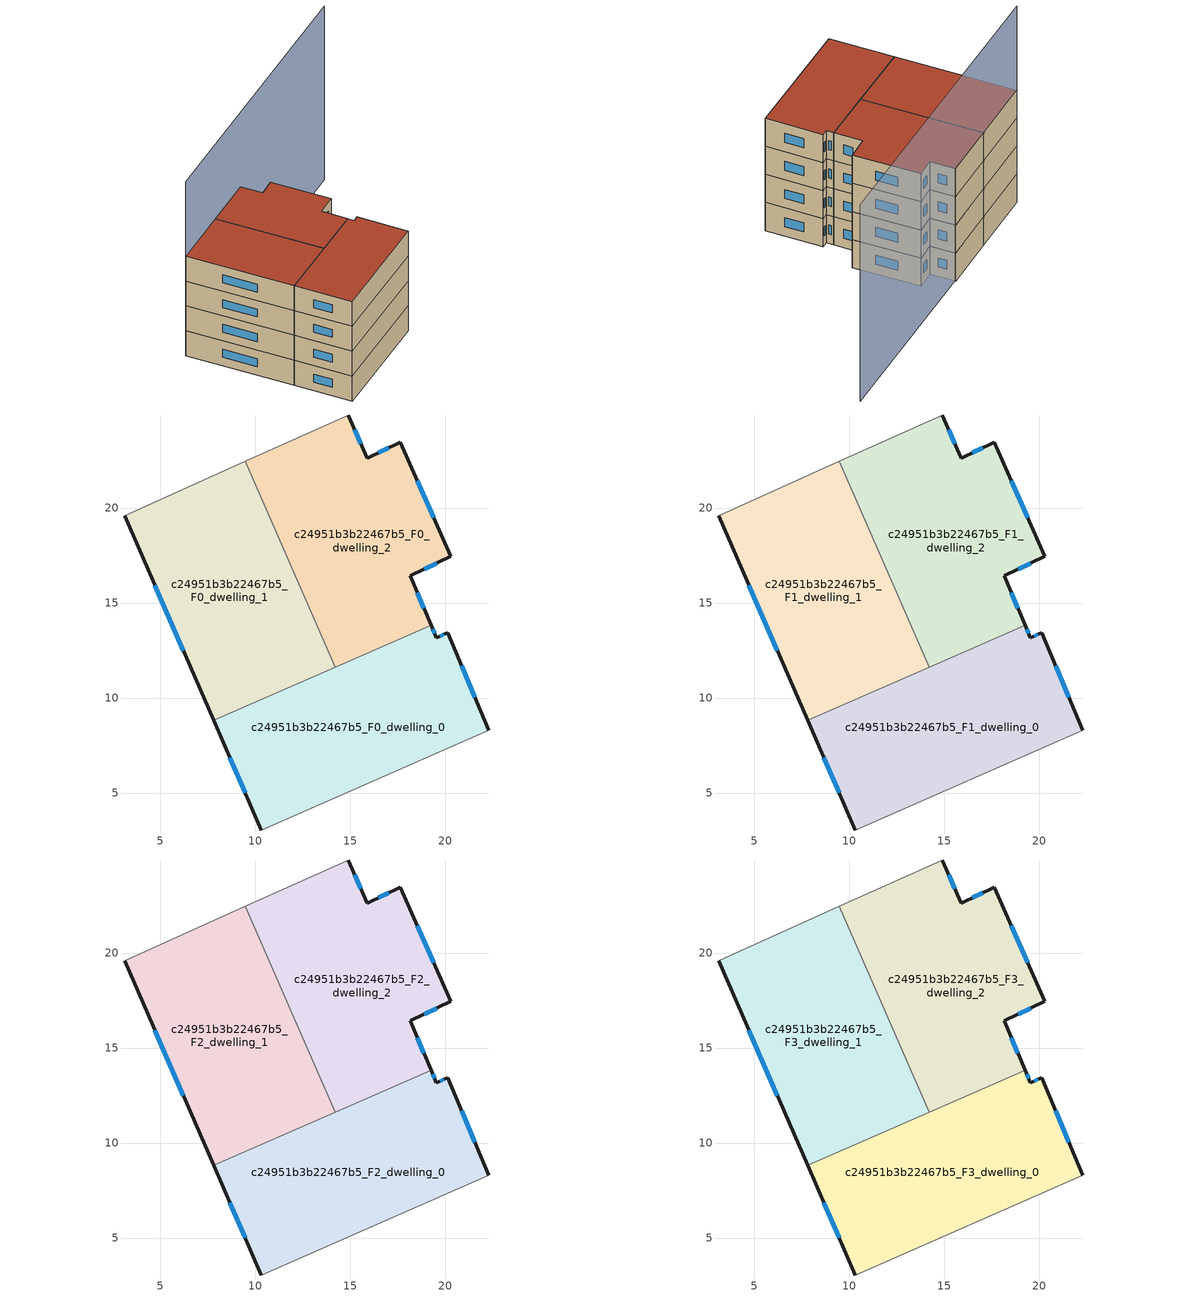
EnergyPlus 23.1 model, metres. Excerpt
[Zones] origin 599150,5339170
c24951b3b22467b5_F0_dwelling_0
 floor ground (EU_floor_Construction): 20.12,13.45 22.3,8.3 10.32,3.06 7.81,8.83 19.25,13.84 19.53,13.17 z0
 wall outside (EU_wall_Construction): 7.81,8.83 10.32,3.06 / 22.3,8.3 20.12,13.45 19.53,13.17 19.25,13.84 z0:3
 wall adiabatic (EU_wall_Construction): 10.32,3.06 22.3,8.3 z0:3
 wall to c24951b3b22467b5_F0_dwelling_1 (EU_wall_Construction): 14.2,11.63 7.81,8.83 z0:3
 wall to c24951b3b22467b5_F0_dwelling_2 (EU_wall_Construction): 19.25,13.84 14.2,11.63 z0:3
 window (EU_Window_Construction): 8.66,6.87 9.46,5.02 / 19.44,13.4 19.34,13.61 / 19.92,13.35 19.73,13.26 / 21.55,10.05 20.86,11.7 z1.02:1.98
c24951b3b22467b5_F0_dwelling_1
 floor ground (EU_floor_Construction): 9.46,22.46 14.2,11.63 7.81,8.83 3.12,19.6 z0
 wall outside (EU_wall_Construction): 3.12,19.6 7.81,8.83 z0:3
 wall adiabatic (EU_wall_Construction): 9.46,22.46 3.12,19.6 z0:3
 wall to c24951b3b22467b5_F0_dwelling_2 (EU_wall_Construction): 14.2,11.63 9.46,22.46 z0:3
 window (EU_Window_Construction): 4.72,15.94 6.21,12.5 z1.02:1.98
c24951b3b22467b5_F0_dwelling_2
 floor ground (EU_floor_Construction): 17.62,23.47 20.29,17.45 18.15,16.42 19.25,13.84 14.2,11.63 9.46,22.46 14.88,24.9 15.89,22.62 z0
 wall outside (EU_wall_Construction): 19.25,13.84 18.16,16.42 20.29,17.45 17.62,23.47 15.89,22.62 14.88,24.9 z0:3
 wall adiabatic (EU_wall_Construction): 14.88,24.9 9.46,22.46 z0:3
 window (EU_Window_Construction): 17.03,23.18 16.48,22.91 / 19.38,19.5 18.53,21.43 / 18.88,16.77 19.56,17.1 / 18.88,14.72 18.53,15.55 / 15.54,23.39 15.22,24.12 z1.02:1.98
c24951b3b22467b5_F1_dwelling_0
 floor to c24951b3b22467b5_F0_dwelling_0 (EU_floor_Construction): 20.12,13.45 22.3,8.3 10.32,3.06 7.81,8.83 19.25,13.84 19.53,13.17 z3
 wall outside (EU_wall_Construction): 7.81,8.83 10.32,3.06 / 22.3,8.3 20.12,13.45 19.53,13.17 19.25,13.84 z3:6
 wall adiabatic (EU_wall_Construction): 10.32,3.06 22.3,8.3 z3:6
 wall to c24951b3b22467b5_F1_dwelling_1 (EU_wall_Construction): 14.2,11.63 7.81,8.83 z3:6
 wall to c24951b3b22467b5_F1_dwelling_2 (EU_wall_Construction): 19.25,13.84 14.2,11.63 z3:6
 window (EU_Window_Construction): 8.66,6.87 9.46,5.02 / 19.44,13.4 19.34,13.61 / 19.92,13.35 19.73,13.26 / 21.55,10.05 20.86,11.7 z4.02:4.98
c24951b3b22467b5_F1_dwelling_1
 floor to c24951b3b22467b5_F0_dwelling_1 (EU_floor_Construction): 9.46,22.46 14.2,11.63 7.81,8.83 3.12,19.6 z3
 wall outside (EU_wall_Construction): 3.12,19.6 7.81,8.83 z3:6
 wall adiabatic (EU_wall_Construction): 9.46,22.46 3.12,19.6 z3:6
 wall to c24951b3b22467b5_F1_dwelling_2 (EU_wall_Construction): 14.2,11.63 9.46,22.46 z3:6
 window (EU_Window_Construction): 4.72,15.94 6.21,12.5 z4.02:4.98
c24951b3b22467b5_F1_dwelling_2
 floor to c24951b3b22467b5_F0_dwelling_2 (EU_floor_Construction): 17.62,23.47 20.29,17.45 18.15,16.42 19.25,13.84 14.2,11.63 9.46,22.46 14.88,24.9 15.89,22.62 z3
 wall outside (EU_wall_Construction): 19.25,13.84 18.16,16.42 20.29,17.45 17.62,23.47 15.89,22.62 14.88,24.9 z3:6
 wall adiabatic (EU_wall_Construction): 14.88,24.9 9.46,22.46 z3:6
 window (EU_Window_Construction): 17.03,23.18 16.48,22.91 / 19.38,19.5 18.53,21.43 / 18.88,16.77 19.56,17.1 / 18.88,14.72 18.53,15.55 / 15.54,23.39 15.22,24.12 z4.02:4.98
c24951b3b22467b5_F2_dwelling_0
 floor to c24951b3b22467b5_F1_dwelling_0 (EU_floor_Construction): 20.12,13.45 22.3,8.3 10.32,3.06 7.81,8.83 19.25,13.84 19.53,13.17 z6
 wall outside (EU_wall_Construction): 7.81,8.83 10.32,3.06 / 22.3,8.3 20.12,13.45 19.53,13.17 19.25,13.84 z6:9
 wall adiabatic (EU_wall_Construction): 10.32,3.06 22.3,8.3 z6:9
 wall to c24951b3b22467b5_F2_dwelling_1 (EU_wall_Construction): 14.2,11.63 7.81,8.83 z6:9
 wall to c24951b3b22467b5_F2_dwelling_2 (EU_wall_Construction): 19.25,13.84 14.2,11.63 z6:9
 window (EU_Window_Construction): 8.66,6.87 9.46,5.02 / 19.44,13.4 19.34,13.61 / 19.92,13.35 19.73,13.26 / 21.55,10.05 20.86,11.7 z7.02:7.98
c24951b3b22467b5_F2_dwelling_1
 floor to c24951b3b22467b5_F1_dwelling_1 (EU_floor_Construction): 9.46,22.46 14.2,11.63 7.81,8.83 3.12,19.6 z6
 wall outside (EU_wall_Construction): 3.12,19.6 7.81,8.83 z6:9
 wall adiabatic (EU_wall_Construction): 9.46,22.46 3.12,19.6 z6:9
 wall to c24951b3b22467b5_F2_dwelling_2 (EU_wall_Construction): 14.2,11.63 9.46,22.46 z6:9
 window (EU_Window_Construction): 4.72,15.94 6.21,12.5 z7.02:7.98
c24951b3b22467b5_F2_dwelling_2
 floor to c24951b3b22467b5_F1_dwelling_2 (EU_floor_Construction): 17.62,23.47 20.29,17.45 18.15,16.42 19.25,13.84 14.2,11.63 9.46,22.46 14.88,24.9 15.89,22.62 z6
 wall outside (EU_wall_Construction): 19.25,13.84 18.16,16.42 20.29,17.45 17.62,23.47 15.89,22.62 14.88,24.9 z6:9
 wall adiabatic (EU_wall_Construction): 14.88,24.9 9.46,22.46 z6:9
 window (EU_Window_Construction): 17.03,23.18 16.48,22.91 / 19.38,19.5 18.53,21.43 / 18.88,16.77 19.56,17.1 / 18.88,14.72 18.53,15.55 / 15.54,23.39 15.22,24.12 z7.02:7.98
c24951b3b22467b5_F3_dwelling_0
 floor to c24951b3b22467b5_F2_dwelling_0 (EU_floor_Construction): 20.12,13.45 22.3,8.3 10.32,3.06 7.81,8.83 19.25,13.84 19.53,13.17 z9
 wall outside (EU_wall_Construction): 7.81,8.83 10.32,3.06 / 22.3,8.3 20.12,13.45 19.53,13.17 19.25,13.84 z9:12
 wall adiabatic (EU_wall_Construction): 10.32,3.06 22.3,8.3 z9:12
 wall to c24951b3b22467b5_F3_dwelling_1 (EU_wall_Construction): 14.2,11.63 7.81,8.83 z9:12
 wall to c24951b3b22467b5_F3_dwelling_2 (EU_wall_Construction): 19.25,13.84 14.2,11.63 z9:12
 window (EU_Window_Construction): 8.66,6.87 9.46,5.02 / 19.44,13.4 19.34,13.61 / 19.92,13.35 19.73,13.26 / 21.55,10.05 20.86,11.7 z10.02:10.98
 roof outside (EU_roof_Construction): 22.3,8.3 20.12,13.45 19.53,13.17 19.25,13.84 7.81,8.83 10.32,3.06 z12
c24951b3b22467b5_F3_dwelling_1
 floor to c24951b3b22467b5_F2_dwelling_1 (EU_floor_Construction): 9.46,22.46 14.2,11.63 7.81,8.83 3.12,19.6 z9
 wall outside (EU_wall_Construction): 3.12,19.6 7.81,8.83 z9:12
 wall adiabatic (EU_wall_Construction): 9.46,22.46 3.12,19.6 z9:12
 wall to c24951b3b22467b5_F3_dwelling_2 (EU_wall_Construction): 14.2,11.63 9.46,22.46 z9:12
 window (EU_Window_Construction): 4.72,15.94 6.21,12.5 z10.02:10.98
 roof outside (EU_roof_Construction): 14.2,11.63 9.46,22.46 3.12,19.6 7.81,8.83 z12
c24951b3b22467b5_F3_dwelling_2
 floor to c24951b3b22467b5_F2_dwelling_2 (EU_floor_Construction): 17.62,23.47 20.29,17.45 18.15,16.42 19.25,13.84 14.2,11.63 9.46,22.46 14.88,24.9 15.89,22.62 z9
 wall outside (EU_wall_Construction): 19.25,13.84 18.16,16.42 20.29,17.45 17.62,23.47 15.89,22.62 14.88,24.9 z9:12
 wall adiabatic (EU_wall_Construction): 14.88,24.9 9.46,22.46 z9:12
 window (EU_Window_Construction): 17.03,23.18 16.48,22.91 / 19.38,19.5 18.53,21.43 / 18.88,16.77 19.56,17.1 / 18.88,14.72 18.53,15.55 / 15.54,23.39 15.22,24.12 z10.02:10.98
 roof outside (EU_roof_Construction): 19.25,13.84 18.15,16.42 20.29,17.45 17.62,23.47 15.89,22.62 14.88,24.9 9.46,22.46 14.2,11.63 z12
shading: 32.91,32.85 3.12,19.6 z0:21
[Building]
EU S2 Campaign: North Axis=0; Terrain=City; Solar Distribution=FullExterior
[Site:Location]
Vienna: Latitude=48; Longitude=16.5; Time Zone=1; Elevation=183
[SizingPeriod:WeatherFileDays]
AnnualSizingPeriod: Begin Month=1; Begin Day of Month=1; End Month=12; End Day of Month=31; Day of Week for Start Day=Monday; Use Weather File Daylight Saving Period=No; Use Weather File Rain and Snow Indicators=No
[MATERIAL]
EU_InternalMass_Material: Roughness=MediumRough; Thickness=0.1; Conductivity=1; Density=1800; Specific Heat=900; Thermal Absorptance=0.9; Solar Absorptance=0.7; Visible Absorptance=0.7
[MATERIAL:NOMASS] Roughness=MediumRough; Thermal Absorptance=0.9; Solar Absorptance=0.7; Visible Absorptance=0.7
Name | Thermal Resistance
EU_wall_NoMass | 0.942466
EU_roof_NoMass | 0.551687
EU_floor_NoMass | 0.66527
[WINDOWMATERIAL:SIMPLEGLAZINGSYSTEM]
EU_Window_SimpleGlazing: UFactor=2.03367; Solar Heat Gain Coefficient=0.65; Visible Transmittance=0.65
[CONSTRUCTION]
EU_wall_Construction: EU_wall_NoMass
EU_roof_Construction: EU_roof_NoMass
EU_floor_Construction: EU_floor_NoMass
EU_Window_Construction: EU_Window_SimpleGlazing
EU_InternalMass_Construction: EU_InternalMass_Material
[ZONE] Type=1; Multiplier=1; Ceiling Height=autocalculate; Floor Area=autocalculate; Part of Total Floor Area=Yes
Name | Volume
c24951b3b22467b5_F0_dwelling_0; c24951b3b22467b5_F1_dwelling_0; c24951b3b22467b5_F2_dwelling_0; c24951b3b22467b5_F3_dwelling_0 | 246.272
c24951b3b22467b5_F0_dwelling_1; c24951b3b22467b5_F1_dwelling_1; c24951b3b22467b5_F2_dwelling_1; c24951b3b22467b5_F3_dwelling_1 | 246.286
c24951b3b22467b5_F0_dwelling_2; c24951b3b22467b5_F1_dwelling_2; c24951b3b22467b5_F2_dwelling_2; c24951b3b22467b5_F3_dwelling_2 | 246.265
[INTERNALMASS] Construction=EU_InternalMass_Construction
Name | Zone or ZoneList | Surface Area
c24951b3b22467b5_F0_dwelling_0_EU_InternalMass | c24951b3b22467b5_F0_dwelling_0 | 82.0905
c24951b3b22467b5_F0_dwelling_1_EU_InternalMass | c24951b3b22467b5_F0_dwelling_1 | 82.0956
c24951b3b22467b5_F0_dwelling_2_EU_InternalMass | c24951b3b22467b5_F0_dwelling_2 | 82.0895
c24951b3b22467b5_F1_dwelling_0_EU_InternalMass | c24951b3b22467b5_F1_dwelling_0 | 82.0905
c24951b3b22467b5_F1_dwelling_1_EU_InternalMass | c24951b3b22467b5_F1_dwelling_1 | 82.0956
c24951b3b22467b5_F1_dwelling_2_EU_InternalMass | c24951b3b22467b5_F1_dwelling_2 | 82.0895
c24951b3b22467b5_F2_dwelling_0_EU_InternalMass | c24951b3b22467b5_F2_dwelling_0 | 82.0905
c24951b3b22467b5_F2_dwelling_1_EU_InternalMass | c24951b3b22467b5_F2_dwelling_1 | 82.0956
c24951b3b22467b5_F2_dwelling_2_EU_InternalMass | c24951b3b22467b5_F2_dwelling_2 | 82.0895
c24951b3b22467b5_F3_dwelling_0_EU_InternalMass | c24951b3b22467b5_F3_dwelling_0 | 82.0905
c24951b3b22467b5_F3_dwelling_1_EU_InternalMass | c24951b3b22467b5_F3_dwelling_1 | 82.0956
c24951b3b22467b5_F3_dwelling_2_EU_InternalMass | c24951b3b22467b5_F3_dwelling_2 | 82.0895
[OTHEREQUIPMENT] Fuel Type=Electricity; Design Level Calculation Method=Watts/Area; Power per Zone Floor Area=1; Fraction Latent=0; Fraction Radiant=0; Fraction Lost=0; Carbon Dioxide Generation Rate=0; EndUse Subcategory=EU_Step8_InternalGains
Name | Zone or ZoneList or Space or SpaceList | Schedule
EU_Step8_InternalGain_c24951b3b22467b5_F0_dwelling_0_f000 | c24951b3b22467b5_F0_dwelling_0 | EU_Step8_GainSchedule_c24951b3b22467b5_F0_dwelling_0_f000
EU_Step8_InternalGain_c24951b3b22467b5_F0_dwelling_1_f000 | c24951b3b22467b5_F0_dwelling_1 | EU_Step8_GainSchedule_c24951b3b22467b5_F0_dwelling_1_f000
EU_Step8_InternalGain_c24951b3b22467b5_F0_dwelling_2_f000 | c24951b3b22467b5_F0_dwelling_2 | EU_Step8_GainSchedule_c24951b3b22467b5_F0_dwelling_2_f000
EU_Step8_InternalGain_c24951b3b22467b5_F1_dwelling_0_f000 | c24951b3b22467b5_F1_dwelling_0 | EU_Step8_GainSchedule_c24951b3b22467b5_F1_dwelling_0_f000
EU_Step8_InternalGain_c24951b3b22467b5_F1_dwelling_1_f000 | c24951b3b22467b5_F1_dwelling_1 | EU_Step8_GainSchedule_c24951b3b22467b5_F1_dwelling_1_f000
EU_Step8_InternalGain_c24951b3b22467b5_F1_dwelling_2_f000 | c24951b3b22467b5_F1_dwelling_2 | EU_Step8_GainSchedule_c24951b3b22467b5_F1_dwelling_2_f000
EU_Step8_InternalGain_c24951b3b22467b5_F2_dwelling_0_f000 | c24951b3b22467b5_F2_dwelling_0 | EU_Step8_GainSchedule_c24951b3b22467b5_F2_dwelling_0_f000
EU_Step8_InternalGain_c24951b3b22467b5_F2_dwelling_1_f000 | c24951b3b22467b5_F2_dwelling_1 | EU_Step8_GainSchedule_c24951b3b22467b5_F2_dwelling_1_f000
EU_Step8_InternalGain_c24951b3b22467b5_F2_dwelling_2_f000 | c24951b3b22467b5_F2_dwelling_2 | EU_Step8_GainSchedule_c24951b3b22467b5_F2_dwelling_2_f000
EU_Step8_InternalGain_c24951b3b22467b5_F3_dwelling_0_f000 | c24951b3b22467b5_F3_dwelling_0 | EU_Step8_GainSchedule_c24951b3b22467b5_F3_dwelling_0_f000
EU_Step8_InternalGain_c24951b3b22467b5_F3_dwelling_1_f000 | c24951b3b22467b5_F3_dwelling_1 | EU_Step8_GainSchedule_c24951b3b22467b5_F3_dwelling_1_f000
EU_Step8_InternalGain_c24951b3b22467b5_F3_dwelling_2_f000 | c24951b3b22467b5_F3_dwelling_2 | EU_Step8_GainSchedule_c24951b3b22467b5_F3_dwelling_2_f000
[ZONEVENTILATION:DESIGNFLOWRATE] Schedule=EU_AlwaysOn; Design Flow Rate Calculation Method=AirChanges/Hour; Air Changes per Hour=0.530523; Ventilation Type=Natural; Fan Pressure Rise=0; Fan Total Efficiency=1; Constant Term Coefficient=1; Temperature Term Coefficient=0; Velocity Term Coefficient=0; Velocity Squared Term Coefficient=0; Minimum Indoor Temperature=-100; Maximum Indoor Temperature=100; Delta Temperature=-100; Minimum Outdoor Temperature=-100; Maximum Outdoor Temperature=100; Maximum Wind Speed=40
Name | Zone or ZoneList or Space or SpaceList
EU_ConstantAir_c24951b3b22467b5_F0_dwelling_0 | c24951b3b22467b5_F0_dwelling_0
EU_ConstantAir_c24951b3b22467b5_F0_dwelling_1 | c24951b3b22467b5_F0_dwelling_1
EU_ConstantAir_c24951b3b22467b5_F0_dwelling_2 | c24951b3b22467b5_F0_dwelling_2
EU_ConstantAir_c24951b3b22467b5_F1_dwelling_0 | c24951b3b22467b5_F1_dwelling_0
EU_ConstantAir_c24951b3b22467b5_F1_dwelling_1 | c24951b3b22467b5_F1_dwelling_1
EU_ConstantAir_c24951b3b22467b5_F1_dwelling_2 | c24951b3b22467b5_F1_dwelling_2
EU_ConstantAir_c24951b3b22467b5_F2_dwelling_0 | c24951b3b22467b5_F2_dwelling_0
EU_ConstantAir_c24951b3b22467b5_F2_dwelling_1 | c24951b3b22467b5_F2_dwelling_1
EU_ConstantAir_c24951b3b22467b5_F2_dwelling_2 | c24951b3b22467b5_F2_dwelling_2
EU_ConstantAir_c24951b3b22467b5_F3_dwelling_0 | c24951b3b22467b5_F3_dwelling_0
EU_ConstantAir_c24951b3b22467b5_F3_dwelling_1 | c24951b3b22467b5_F3_dwelling_1
EU_ConstantAir_c24951b3b22467b5_F3_dwelling_2 | c24951b3b22467b5_F3_dwelling_2
[HVACTEMPLATE:THERMOSTAT] Constant Heating Setpoint=20; Constant Cooling Setpoint=50
EU_HeatOnly_c24951b3b22467b5_F0_dwelling_0; EU_HeatOnly_c24951b3b22467b5_F0_dwelling_1; EU_HeatOnly_c24951b3b22467b5_F0_dwelling_2; EU_HeatOnly_c24951b3b22467b5_F1_dwelling_0; EU_HeatOnly_c24951b3b22467b5_F1_dwelling_1; EU_HeatOnly_c24951b3b22467b5_F1_dwelling_2; EU_HeatOnly_c24951b3b22467b5_F2_dwelling_0; EU_HeatOnly_c24951b3b22467b5_F2_dwelling_1; EU_HeatOnly_c24951b3b22467b5_F2_dwelling_2; EU_HeatOnly_c24951b3b22467b5_F3_dwelling_0; EU_HeatOnly_c24951b3b22467b5_F3_dwelling_1; EU_HeatOnly_c24951b3b22467b5_F3_dwelling_2
[HVACTEMPLATE:ZONE:IDEALLOADSAIRSYSTEM] System Availability Schedule=EU_AlwaysOn; Maximum Heating Supply Air Temperature=50; Minimum Cooling Supply Air Temperature=13; Maximum Heating Supply Air Humidity Ratio=0.0156; Minimum Cooling Supply Air Humidity Ratio=0.0077; Heating Limit=NoLimit; Cooling Limit=NoLimit; Heating Availability Schedule=EU_AlwaysOn; Cooling Availability Schedule=EU_CoolingOff; Dehumidification Control Type=ConstantSensibleHeatRatio; Cooling Sensible Heat Ratio=0.7; Dehumidification Setpoint=60; Humidification Control Type=None; Humidification Setpoint=30; Outdoor Air Method=None; Outdoor Air Flow Rate per Person=0.00944; Outdoor Air Flow Rate per Zone Floor Area=0; Outdoor Air Flow Rate per Zone=0; Demand Controlled Ventilation Type=None; Outdoor Air Economizer Type=NoEconomizer; Heat Recovery Type=None; Sensible Heat Recovery Effectiveness=0.7; Latent Heat Recovery Effectiveness=0.65
Name | Template Thermostat
c24951b3b22467b5_F0_dwelling_0 | EU_HeatOnly_c24951b3b22467b5_F0_dwelling_0
c24951b3b22467b5_F0_dwelling_1 | EU_HeatOnly_c24951b3b22467b5_F0_dwelling_1
c24951b3b22467b5_F0_dwelling_2 | EU_HeatOnly_c24951b3b22467b5_F0_dwelling_2
c24951b3b22467b5_F1_dwelling_0 | EU_HeatOnly_c24951b3b22467b5_F1_dwelling_0
c24951b3b22467b5_F1_dwelling_1 | EU_HeatOnly_c24951b3b22467b5_F1_dwelling_1
c24951b3b22467b5_F1_dwelling_2 | EU_HeatOnly_c24951b3b22467b5_F1_dwelling_2
c24951b3b22467b5_F2_dwelling_0 | EU_HeatOnly_c24951b3b22467b5_F2_dwelling_0
c24951b3b22467b5_F2_dwelling_1 | EU_HeatOnly_c24951b3b22467b5_F2_dwelling_1
c24951b3b22467b5_F2_dwelling_2 | EU_HeatOnly_c24951b3b22467b5_F2_dwelling_2
c24951b3b22467b5_F3_dwelling_0 | EU_HeatOnly_c24951b3b22467b5_F3_dwelling_0
c24951b3b22467b5_F3_dwelling_1 | EU_HeatOnly_c24951b3b22467b5_F3_dwelling_1
c24951b3b22467b5_F3_dwelling_2 | EU_HeatOnly_c24951b3b22467b5_F3_dwelling_2
[SIZING:ZONE] Zone Cooling Design Supply Air Temperature Input Method=SupplyAirTemperature; Zone Cooling Design Supply Air Temperature=13; Zone Heating Design Supply Air Temperature Input Method=SupplyAirTemperature; Zone Heating Design Supply Air Temperature=50; Zone Cooling Design Supply Air Humidity Ratio=0.008; Zone Heating Design Supply Air Humidity Ratio=0.008; Cooling Design Air Flow Method=DesignDay; Cooling Design Air Flow Rate=0; Cooling Minimum Air Flow per Zone Floor Area=0.000762; Cooling Minimum Air Flow=0; Cooling Minimum Air Flow Fraction=0.2; Heating Design Air Flow Method=DesignDay; Heating Design Air Flow Rate=0; Heating Maximum Air Flow per Zone Floor Area=0.002032; Heating Maximum Air Flow=0.141576; Heating Maximum Air Flow Fraction=0.3; Account for Dedicated Outdoor Air System=No; Dedicated Outdoor Air System Control Strategy=NeutralSupplyAir; Dedicated Outdoor Air Low Setpoint Temperature for Design=autosize; Dedicated Outdoor Air High Setpoint Temperature for Design=autosize; Zone Load Sizing Method=Sensible Load Only No Latent Load; Zone Latent Cooling Design Supply Air Humidity Ratio Input Method=HumidityRatioDifference; Zone Cooling Design Supply Air Humidity Ratio Difference=0.005; Zone Latent Heating Design Supply Air Humidity Ratio Input Method=HumidityRatioDifference; Zone Humidification Design Supply Air Humidity Ratio Difference=0.005
c24951b3b22467b5_F0_dwelling_0; c24951b3b22467b5_F0_dwelling_1; c24951b3b22467b5_F0_dwelling_2; c24951b3b22467b5_F1_dwelling_0; c24951b3b22467b5_F1_dwelling_1; c24951b3b22467b5_F1_dwelling_2; c24951b3b22467b5_F2_dwelling_0; c24951b3b22467b5_F2_dwelling_1; c24951b3b22467b5_F2_dwelling_2; c24951b3b22467b5_F3_dwelling_0; c24951b3b22467b5_F3_dwelling_1; c24951b3b22467b5_F3_dwelling_2
[SCHEDULE:CONSTANT]
Name | Hourly Value
EU_AlwaysOn | 1
EU_CoolingOff | 0
[SCHEDULE:FILE] Column Number=1; Rows to Skip at Top=0; Number of Hours of Data=8760; Column Separator=Comma; Interpolate to Timestep=No; Minutes per Item=60; Adjust Schedule for Daylight Savings=Yes
Name | File
EU_Step8_GainSchedule_c24951b3b22467b5_F0_dwelling_0_f000 | ../../schedules/c24951b3b22467b5/c24951b3b22467b5_F0_dwelling_0_f000_gain.csv
EU_Step8_GainSchedule_c24951b3b22467b5_F0_dwelling_1_f000 | ../../schedules/c24951b3b22467b5/c24951b3b22467b5_F0_dwelling_1_f000_gain.csv
EU_Step8_GainSchedule_c24951b3b22467b5_F0_dwelling_2_f000 | ../../schedules/c24951b3b22467b5/c24951b3b22467b5_F0_dwelling_2_f000_gain.csv
EU_Step8_GainSchedule_c24951b3b22467b5_F1_dwelling_0_f000 | ../../schedules/c24951b3b22467b5/c24951b3b22467b5_F1_dwelling_0_f000_gain.csv
EU_Step8_GainSchedule_c24951b3b22467b5_F1_dwelling_1_f000 | ../../schedules/c24951b3b22467b5/c24951b3b22467b5_F1_dwelling_1_f000_gain.csv
EU_Step8_GainSchedule_c24951b3b22467b5_F1_dwelling_2_f000 | ../../schedules/c24951b3b22467b5/c24951b3b22467b5_F1_dwelling_2_f000_gain.csv
EU_Step8_GainSchedule_c24951b3b22467b5_F2_dwelling_0_f000 | ../../schedules/c24951b3b22467b5/c24951b3b22467b5_F2_dwelling_0_f000_gain.csv
EU_Step8_GainSchedule_c24951b3b22467b5_F2_dwelling_1_f000 | ../../schedules/c24951b3b22467b5/c24951b3b22467b5_F2_dwelling_1_f000_gain.csv
EU_Step8_GainSchedule_c24951b3b22467b5_F2_dwelling_2_f000 | ../../schedules/c24951b3b22467b5/c24951b3b22467b5_F2_dwelling_2_f000_gain.csv
EU_Step8_GainSchedule_c24951b3b22467b5_F3_dwelling_0_f000 | ../../schedules/c24951b3b22467b5/c24951b3b22467b5_F3_dwelling_0_f000_gain.csv
EU_Step8_GainSchedule_c24951b3b22467b5_F3_dwelling_1_f000 | ../../schedules/c24951b3b22467b5/c24951b3b22467b5_F3_dwelling_1_f000_gain.csv
EU_Step8_GainSchedule_c24951b3b22467b5_F3_dwelling_2_f000 | ../../schedules/c24951b3b22467b5/c24951b3b22467b5_F3_dwelling_2_f000_gain.csv
